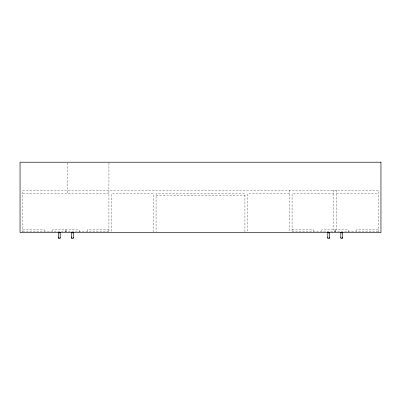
<?xml version="1.0" encoding="UTF-8"?>
<svg xmlns="http://www.w3.org/2000/svg" width="401" height="401" viewBox="0 0 401 401"><rect width="100%" height="100%" fill="white"/><g stroke="black" fill="none" stroke-linecap="round" stroke-linejoin="round"><path stroke-width="0.3" stroke-dasharray="2 1.5" d="M72.145 237.131L72.616 237.131M328.384 237.131L328.855 237.131M22.757 193.793L108.922 193.793M289.372 193.793L247.643 193.793L247.643 231.968M333.807 193.793L292.078 193.793L292.078 232.139M336.514 193.793L378.243 193.793M156.064 195.598L244.936 195.598M22.757 229.883L44.411 229.883L44.411 232.139M108.922 229.883L87.268 229.883L87.268 232.139M292.078 229.883L313.732 229.883L313.732 232.139M378.243 229.883L356.589 229.883L356.589 232.139M22.757 231.237L108.922 231.237M292.078 231.237L378.243 231.237M378.243 232.139L378.243 190.184L22.757 190.184L22.757 232.139M348.469 232.139L348.469 229.883L321.853 229.883L321.853 232.139M336.514 190.184L336.514 229.883M335.386 229.883L335.386 232.139M334.935 229.883L334.935 232.139M333.807 190.184L333.807 229.883M289.372 190.184L289.372 231.968M244.936 231.973L244.936 193.793L156.064 193.793L156.064 231.973M153.357 231.968L153.357 193.793L111.628 193.793L111.628 231.968M108.922 162.836L108.922 232.139M79.147 232.139L79.147 229.883L52.531 229.883L52.531 232.139M67.193 162.836L67.193 193.793M66.065 229.883L66.065 232.139M65.614 229.883L65.614 232.139"/><path stroke-width="0.6" d="M59.934 232.364L60.2 232.59L60.2 237.943C60.14 239.502 57.538 238.515 58.661 237.347M73.017 232.364L73.283 232.59L73.283 237.943C73.263 239.327 70.887 238.755 71.599 237.522M329.401 232.435L329.522 237.943C329.502 239.327 327.126 238.755 327.838 237.522M342.339 232.364L342.604 232.59L342.604 237.943C342.544 239.502 339.943 238.515 341.066 237.347M58.396 237.943L58.396 232.59L58.661 232.364M60.2 232.59L59.298 232.911L58.396 232.59M71.478 237.943L71.478 232.59L71.744 232.364M73.283 232.59L72.38 232.911L71.478 232.59M327.717 237.943L327.838 232.435M329.522 232.59L328.62 232.911L327.717 232.59M340.8 237.943L340.8 232.59L341.066 232.364M342.604 232.59L341.702 232.911L340.8 232.59M58.426 232.675L60.17 232.51M327.747 232.675L329.492 232.51M342.339 237.347L342.604 237.943M59.934 237.347L60.2 237.943M328.62 232.59L328.855 232.901M59.062 232.284L59.533 232.901M329.401 237.522L329.522 237.943M73.162 237.522L73.283 237.943M380.95 162.215L20.05 162.215L20.05 232.59L380.95 232.59L380.95 162.215"/></g></svg>
